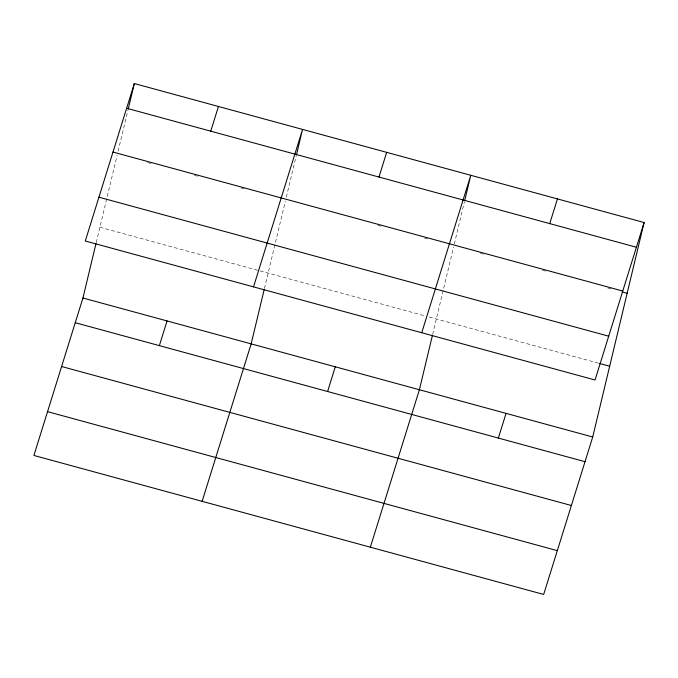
<?xml version="1.0" encoding="UTF-8"?>
<svg xmlns="http://www.w3.org/2000/svg" width="678" height="678" viewBox="0 0 678 678"><rect width="100%" height="100%" fill="white"/><g stroke="black" fill="none" stroke-linecap="round" stroke-linejoin="round"><path stroke-width="0.51" stroke-dasharray="3.39 2.54" d="M96.217 242.614L117.124 155.347M118.108 151.236L127.939 110.217M264.437 288.489L285.345 201.213M286.336 197.112L296.159 156.084M432.666 334.356L453.574 247.08M454.311 244.004L464.388 201.951M147.77 162.61L151.83 163.712M194.391 175.314L198.442 176.424M241.004 188.026L245.055 189.137M377.816 225.333L381.867 226.435M424.428 238.037L428.488 239.148M480.329 253.284L484.406 254.394M542.519 270.234L546.595 271.353M607.768 288.031L611.853 289.142M99.895 227.232L425.199 315.931M429.259 317.033L598.454 363.171"/><path stroke-width="1.02" d="M644.1 222.537L595.055 379.994L85.284 241.004L134.329 83.547L644.1 222.537L592.716 436.996L543.671 594.453L33.9 455.463L82.945 298.006L95.971 243.639M128.184 109.183L134.329 83.547M264.191 289.514L251.165 343.873L202.129 501.33M296.405 155.059L302.549 129.413L253.513 286.87M432.42 335.381L419.394 389.74L370.349 547.197M464.633 200.925L470.778 175.28L421.733 332.737M210.748 131.176L218.443 106.48M159.364 345.636L167.051 320.94M378.968 177.043L386.663 152.347M327.584 391.503L335.279 366.806M549.748 223.613L557.435 198.908M498.364 438.064L506.051 413.368M126.633 108.243L636.405 247.241M112.989 152.058L622.76 291.048M622.048 291.921L627.142 293.311M98.929 197.196L608.7 336.186M599.479 363.45L609.675 366.23M82.945 298.006L592.716 436.996M75.25 322.703L585.021 461.693M61.605 366.51L571.376 505.508M47.545 411.648L557.316 550.646"/></g></svg>
